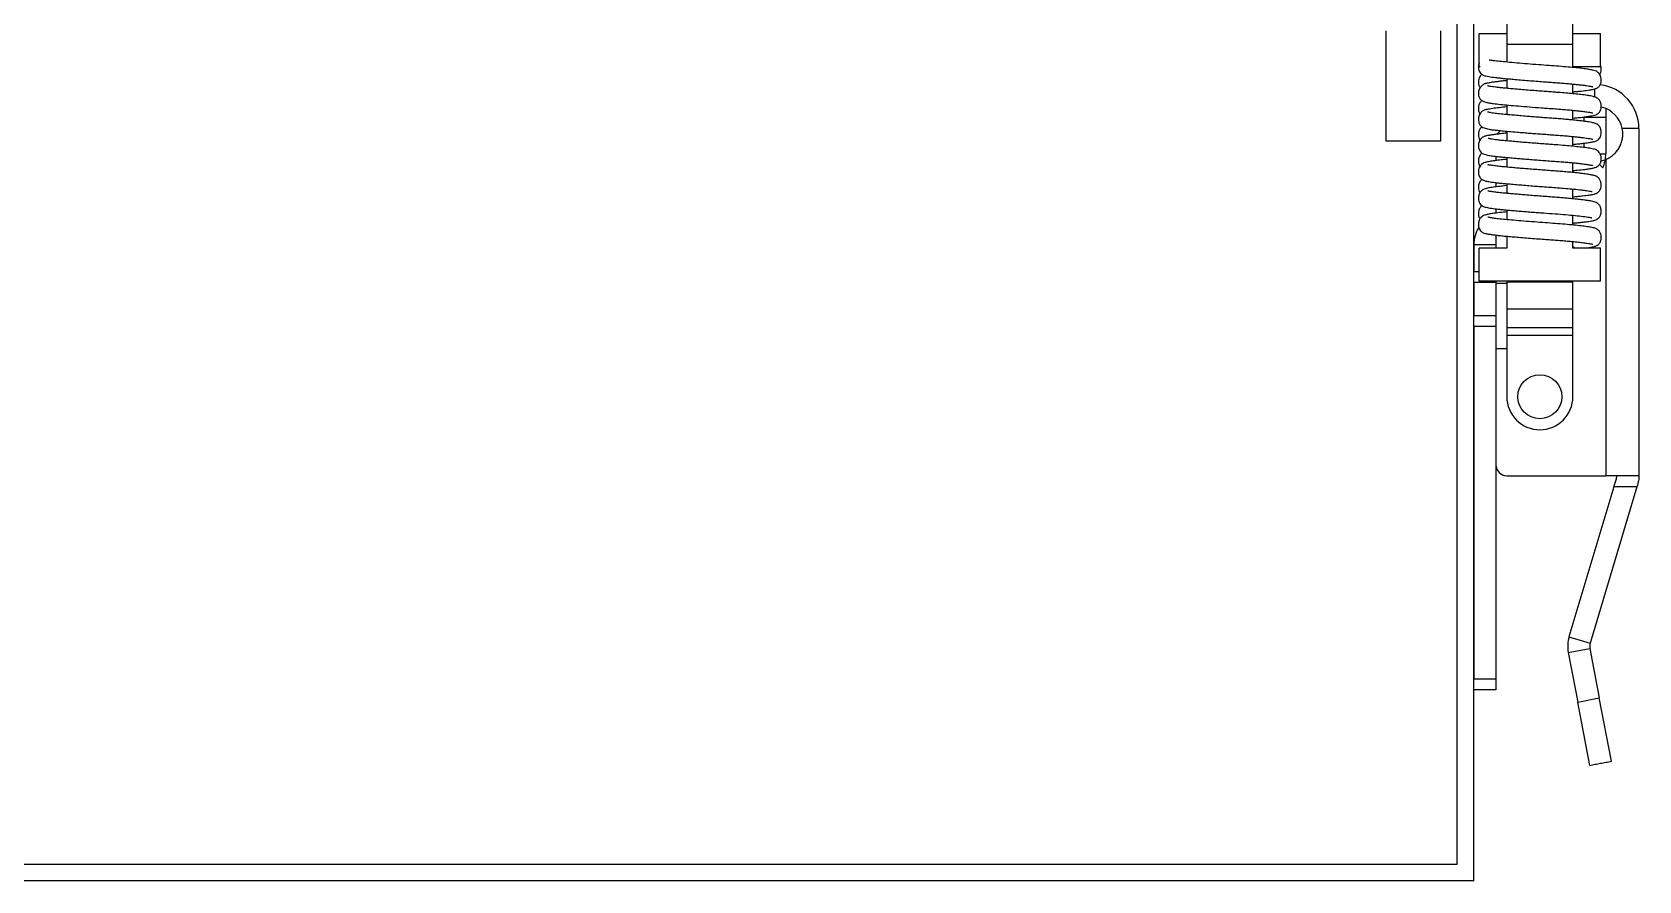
# Model space of a CAD drawing. Extents: x -3080 to 28500, y -1326 to 31609.
# Drawn here: x 6615.51 to 6630.11, y 26354.29 to 26362 of the extents above; entities that cross this region are included whole.
import ezdxf

# ---------------------------------------------------------------- set-up
doc = ezdxf.new("R2010")
doc.units = 0
doc.header["$LTSCALE"] = 100
doc.layers.add('0-xref', color=8, linetype='Continuous')
doc.layers.add('188K-SM-07-F10-MECH-CR PIPE-Y2257103$0$AP7P1-SM-08-FNN-120-A(4)-SMP$0$15P6-SM-08-FNN-320-A(10)-UIS-TCM$0$15P6-SM-08-FNN-00-(@10)170308-MIC$0$0-CDS', color=140, linetype='Continuous')

# ---------------------------------------------------------------- blocks, each defined once
blk = doc.blocks.new('188K-SM-07-F10-MECH-CR PIPE-Y2257103$0$CDS-CVD')
at = {"layer": '188K-SM-07-F10-MECH-CR PIPE-Y2257103$0$AP7P1-SM-08-FNN-120-A(4)-SMP$0$15P6-SM-08-FNN-320-A(10)-UIS-TCM$0$15P6-SM-08-FNN-00-(@10)170308-MIC$0$0-CDS', "ltscale": 0.1}
for p, q in [((6628.61, -72980.477), (6628.61, -72972.477)), ((6628.46, -72980.327), (6628.46, -72972.627)), ((6628.91, -72972.527), (6628.91, -72972.877)), ((6629.51, -72972.877), (6629.51, -72972.527)), ((6627.81, -72972.752), (6627.81, -72973.752)), ((6628.31, -72973.752), (6628.31, -72972.752)), ((6628.66, -72973.077), (6628.66, -72972.777)), ((6628.66, -72972.777), (6628.91, -72972.777)), ((6629.51, -72972.777), (6629.76, -72972.777)), ((6629.76, -72973.077), (6629.76, -72972.777)), ((6629.51, -72972.877), (6628.91, -72972.877)), ((6628.91, -72972.877), (6628.91, -72973.037)), ((6629.51, -72973.086), (6629.51, -72972.877)), ((6628.66, -72973.077), (6628.668, -72973.077)), ((6629.51, -72973.077), (6629.76, -72973.077)), ((6628.91, -72973.187), (6628.91, -72973.275)), ((6629.51, -72973.324), (6629.51, -72973.236)), ((6629.71, -72973.354), (6629.71, -72973.279)), ((6628.91, -72973.426), (6628.91, -72973.514)), ((6629.51, -72973.563), (6629.51, -72973.474)), ((6629.61, -72973.54), (6629.61, -72973.574)), ((6629.81, -72973.54), (6629.61, -72973.54)), ((6629.81, -72973.459), (6629.81, -72973.54)), ((6629.81, -72973.54), (6629.81, -72973.87)), ((6628.91, -72973.665), (6628.91, -72973.753)), ((6630.11, -72973.64), (6629.959, -72973.64)), ((6630.11, -72973.64), (6630.11, -72976.796)), ((6627.81, -72973.752), (6628.31, -72973.752)), ((6629.51, -72973.801), (6629.51, -72973.713)), ((6629.61, -72973.774), (6629.61, -72973.813)), ((6628.81, -72973.893), (6628.81, -72973.932)), ((6628.91, -72973.903), (6628.91, -72973.991)), ((6629.51, -72974.04), (6629.51, -72973.951)), ((6629.752, -72973.967), (6629.782, -72973.996)), ((6629.756, -72973.87), (6629.81, -72973.87)), ((6629.767, -72973.934), (6629.77, -72973.934)), ((6629.77, -72973.934), (6629.81, -72973.921)), ((6629.81, -72973.921), (6629.81, -72976.796)), ((6628.81, -72974.132), (6628.81, -72974.17)), ((6628.91, -72974.142), (6628.91, -72974.23)), ((6629.51, -72974.279), (6629.51, -72974.19)), ((6628.81, -72974.407), (6628.805, -72974.41)), ((6628.81, -72974.37), (6628.81, -72974.409)), ((6628.91, -72974.38), (6628.91, -72974.468)), ((6629.51, -72974.517), (6629.51, -72974.429)), ((6628.81, -72974.697), (6628.61, -72974.697)), ((6628.61, -72974.697), (6628.61, -72974.94)), ((6628.81, -72974.609), (6628.81, -72974.727)), ((6628.91, -72974.619), (6628.91, -72974.727)), ((6629.51, -72974.727), (6629.51, -72974.667)), ((6628.66, -72975.027), (6628.66, -72974.727)), ((6628.91, -72974.727), (6628.66, -72974.727)), ((6629.513, -72974.717), (6629.51, -72974.714)), ((6629.76, -72974.727), (6629.51, -72974.727)), ((6629.529, -72974.727), (6629.513, -72974.717)), ((6629.76, -72975.027), (6629.76, -72974.727)), ((6628.61, -72974.94), (6628.66, -72974.94)), ((6628.61, -72975.04), (6628.61, -72974.94)), ((6628.81, -72975.04), (6628.61, -72975.04)), ((6628.61, -72975.04), (6628.61, -72975.34)), ((6629.76, -72975.027), (6628.66, -72975.027)), ((6628.81, -72975.027), (6628.81, -72975.04)), ((6628.81, -72975.04), (6628.81, -72975.34)), ((6628.81, -72975.047), (6628.91, -72975.047)), ((6628.91, -72975.027), (6628.91, -72975.032)), ((6628.91, -72975.032), (6629.51, -72975.032)), ((6628.91, -72975.032), (6628.91, -72975.279)), ((6629.51, -72975.032), (6629.51, -72975.027)), ((6629.51, -72975.279), (6629.51, -72975.032)), ((6628.91, -72975.279), (6629.51, -72975.279)), ((6628.91, -72975.279), (6628.91, -72975.448)), ((6629.51, -72975.448), (6629.51, -72975.279)), ((6628.61, -72975.34), (6628.81, -72975.34)), ((6628.61, -72975.44), (6628.61, -72975.34)), ((6628.81, -72975.44), (6628.61, -72975.44)), ((6628.61, -72975.44), (6628.61, -72978.64)), ((6628.81, -72975.34), (6628.81, -72975.44)), ((6628.81, -72975.44), (6628.81, -72975.64)), ((6628.91, -72975.448), (6629.51, -72975.448)), ((6628.91, -72975.448), (6628.91, -72975.518)), ((6628.91, -72975.518), (6629.51, -72975.518)), ((6628.91, -72975.518), (6628.91, -72976.077)), ((6629.51, -72975.518), (6629.51, -72975.448)), ((6629.51, -72976.077), (6629.51, -72975.518)), ((6628.81, -72975.64), (6628.91, -72975.64)), ((6628.81, -72975.64), (6628.81, -72976.696)), ((6628.81, -72976.696), (6628.81, -72978.64)), ((6628.91, -72976.796), (6629.81, -72976.796)), ((6629.884, -72976.896), (6629.475, -72978.259)), ((6630.093, -72976.896), (6629.667, -72978.317)), ((6630.11, -72976.796), (6629.81, -72976.796)), ((6629.884, -72976.896), (6629.906, -72976.825)), ((6630.093, -72976.896), (6629.884, -72976.896)), ((6630.097, -72976.882), (6630.093, -72976.896)), ((6629.475, -72978.259), (6629.667, -72978.317)), ((6629.468, -72978.401), (6629.665, -72978.364)), ((6629.468, -72978.401), (6629.554, -72978.853)), ((6629.665, -72978.364), (6629.75, -72978.815)), ((6628.61, -72978.64), (6628.81, -72978.64)), ((6628.61, -72978.74), (6628.61, -72978.64)), ((6628.81, -72978.64), (6628.81, -72978.74)), ((6628.81, -72978.74), (6628.61, -72978.74)), ((6629.554, -72978.853), (6629.75, -72978.815)), ((6629.663, -72979.427), (6629.554, -72978.853)), ((6629.86, -72979.39), (6629.75, -72978.815)), ((6628.46, -72980.327), (6604.76, -72980.327)), ((6628.61, -72980.477), (6604.76, -72980.477))]:
    blk.add_line(p, q, dxfattribs=at)
blk.add_circle((6629.21, -72976.077), 0.2, dxfattribs=at)
for centre, radius, start, end in [((6629.71, -72973.64), 0.4, 0, 83.3668), ((6629.714, -72973.69), 0.25, 11.537, 77.5737), ((6628.91, -72973.74), 0.1, 124.7083, 150.2843), ((6629.51, -72973.87), 0.3, 335.1587, 0), ((6628.91, -72974.697), 0.3, 148.3791, 180), ((6629.21, -72976.077), 0.3, 180, 0), ((6628.91, -72976.696), 0.1, 180, 270), ((6629.763, -72978.345), 0.3, 163.3008, 190.7843), ((6629.763, -72978.345), 0.1, 163.3008, 190.7843)]:
    blk.add_arc(centre, radius, start, end, dxfattribs=at)
for points, knots in [([(6628.66, -72973.044), (6628.658, -72973.047), (6628.654, -72973.056), (6628.652, -72973.071), (6628.651, -72973.088), (6628.655, -72973.11), (6628.664, -72973.129), (6628.674, -72973.141), (6628.683, -72973.148), (6628.69, -72973.153), (6628.702, -72973.158), (6628.719, -72973.163), (6628.751, -72973.17), (6628.794, -72973.176), (6628.845, -72973.181), (6628.89, -72973.186), (6628.943, -72973.19), (6629.003, -72973.196), (6629.07, -72973.201), (6629.14, -72973.207), (6629.209, -72973.212), (6629.271, -72973.217), (6629.327, -72973.221), (6629.381, -72973.225), (6629.433, -72973.229), (6629.481, -72973.233), (6629.522, -72973.237), (6629.561, -72973.241), (6629.6, -72973.245), (6629.634, -72973.25), (6629.66, -72973.254), (6629.677, -72973.257), (6629.686, -72973.259), (6629.691, -72973.261), (6629.69, -72973.26), (6629.69, -72973.26)], [0, 0, 0, 0, 0.007971, 0.020461, 0.031883, 0.050886, 0.067474, 0.081264, 0.091287, 0.104327, 0.129534, 0.163564, 0.204744, 0.272031, 0.307549, 0.344745, 0.384757, 0.427466, 0.472621, 0.518684, 0.561608, 0.600866, 0.636359, 0.668439, 0.70761, 0.742301, 0.772149, 0.803375, 0.840052, 0.881864, 0.915932, 0.94667, 0.97238, 0.993303, 1, 1, 1, 1]), ([(6629.51, -72973.307), (6629.522, -72973.306), (6629.549, -72973.303), (6629.597, -72973.299), (6629.649, -72973.292), (6629.692, -72973.285), (6629.717, -72973.278), (6629.731, -72973.272), (6629.741, -72973.265), (6629.75, -72973.256), (6629.758, -72973.243), (6629.764, -72973.23), (6629.767, -72973.217), (6629.769, -72973.202), (6629.768, -72973.185), (6629.762, -72973.164), (6629.753, -72973.146), (6629.742, -72973.133), (6629.729, -72973.123), (6629.712, -72973.114), (6629.688, -72973.109), (6629.651, -72973.102), (6629.6, -72973.095), (6629.54, -72973.088), (6629.467, -72973.082), (6629.385, -72973.075), (6629.293, -72973.068), (6629.196, -72973.061), (6629.097, -72973.053), (6629.002, -72973.045), (6628.916, -72973.037), (6628.843, -72973.031), (6628.796, -72973.025), (6628.769, -72973.021), (6628.751, -72973.017), (6628.75, -72973.019), (6628.75, -72973.02)], [0, 0, 0, 0, 0.0216332, 0.0493934, 0.1006611, 0.1456836, 0.1823953, 0.2080043, 0.2165915, 0.2261451, 0.2383992, 0.2450857, 0.2522103, 0.2612902, 0.272449, 0.2856435, 0.2970558, 0.3062877, 0.3147216, 0.342295, 0.3753876, 0.4198985, 0.461335, 0.5032892, 0.547476, 0.5930912, 0.639367, 0.6876992, 0.7375895, 0.7880403, 0.8379718, 0.886055, 0.9346656, 0.9592734, 0.983866, 1, 1, 1, 1]), ([(6629.754, -72973.15), (6629.754, -72973.15), (6629.758, -72973.145), (6629.765, -72973.129), (6629.769, -72973.108), (6629.768, -72973.091), (6629.766, -72973.076), (6629.762, -72973.067), (6629.76, -72973.064)], [0, 0, 0, 0, 0.007946, 0.251841, 0.531224, 0.699159, 0.88281, 1, 1, 1, 1]), ([(6628.684, -72973.148), (6628.682, -72973.15), (6628.677, -72973.153), (6628.667, -72973.166), (6628.657, -72973.184), (6628.652, -72973.205), (6628.651, -72973.222), (6628.653, -72973.237), (6628.656, -72973.25), (6628.661, -72973.261), (6628.665, -72973.267), (6628.667, -72973.27)], [0, 0, 0, 0, 0.0825871, 0.1946979, 0.3332862, 0.4935188, 0.6290301, 0.7392952, 0.8258143, 0.9070143, 1, 1, 1, 1]), ([(6628.91, -72973.205), (6628.906, -72973.205), (6628.888, -72973.207), (6628.858, -72973.21), (6628.821, -72973.215), (6628.786, -72973.219), (6628.76, -72973.223), (6628.741, -72973.227), (6628.729, -72973.229), (6628.72, -72973.231), (6628.714, -72973.233), (6628.705, -72973.236), (6628.693, -72973.243), (6628.68, -72973.254), (6628.667, -72973.268), (6628.658, -72973.285), (6628.653, -72973.301), (6628.651, -72973.319), (6628.653, -72973.339), (6628.658, -72973.355), (6628.666, -72973.371), (6628.674, -72973.38), (6628.684, -72973.387), (6628.698, -72973.395), (6628.718, -72973.401), (6628.749, -72973.408), (6628.792, -72973.414), (6628.851, -72973.421), (6628.927, -72973.428), (6629.016, -72973.435), (6629.118, -72973.444), (6629.208, -72973.451), (6629.281, -72973.456), (6629.339, -72973.46), (6629.399, -72973.465), (6629.457, -72973.469), (6629.507, -72973.474), (6629.55, -72973.478), (6629.589, -72973.483), (6629.623, -72973.487), (6629.651, -72973.491), (6629.671, -72973.495), (6629.683, -72973.497), (6629.69, -72973.499), (6629.69, -72973.499), (6629.691, -72973.499)], [0, 0, 0, 0, 0.0072519, 0.0316784, 0.0577556, 0.0853401, 0.1142307, 0.1320864, 0.1462018, 0.1567029, 0.1637464, 0.1679362, 0.1763124, 0.1879963, 0.2054631, 0.2236873, 0.2379458, 0.2477851, 0.2588742, 0.268606, 0.2776132, 0.288712, 0.3041372, 0.3238348, 0.356195, 0.3899492, 0.4227712, 0.4697777, 0.5159917, 0.5646161, 0.6160143, 0.6691209, 0.6959545, 0.7225655, 0.755855, 0.78722, 0.8162908, 0.8427605, 0.8686879, 0.8992298, 0.9251034, 0.9507578, 0.9722167, 0.9895984, 1, 1, 1, 1]), ([(6628.685, -72973.387), (6628.682, -72973.389), (6628.677, -72973.392), (6628.669, -72973.402), (6628.662, -72973.413), (6628.657, -72973.426), (6628.653, -72973.441), (6628.651, -72973.458), (6628.654, -72973.481), (6628.659, -72973.498), (6628.664, -72973.504), (6628.666, -72973.507)], [0, 0, 0, 0, 0.110343, 0.228033, 0.327806, 0.413574, 0.492037, 0.626711, 0.752059, 0.916508, 1, 1, 1, 1]), ([(6629.51, -72973.545), (6629.526, -72973.544), (6629.561, -72973.541), (6629.607, -72973.536), (6629.648, -72973.531), (6629.682, -72973.525), (6629.707, -72973.519), (6629.726, -72973.513), (6629.745, -72973.501), (6629.759, -72973.483), (6629.766, -72973.461), (6629.769, -72973.438), (6629.767, -72973.421), (6629.763, -72973.406), (6629.758, -72973.393), (6629.749, -72973.379), (6629.737, -72973.367), (6629.719, -72973.356), (6629.694, -72973.349), (6629.671, -72973.344), (6629.635, -72973.338), (6629.587, -72973.332), (6629.528, -72973.326), (6629.464, -72973.32), (6629.406, -72973.315), (6629.35, -72973.311), (6629.302, -72973.307), (6629.247, -72973.303), (6629.186, -72973.299), (6629.12, -72973.293), (6629.052, -72973.288), (6628.987, -72973.282), (6628.929, -72973.277), (6628.881, -72973.273), (6628.84, -72973.269), (6628.806, -72973.265), (6628.779, -72973.261), (6628.758, -72973.258), (6628.744, -72973.254), (6628.736, -72973.252), (6628.734, -72973.252), (6628.734, -72973.252)], [0, 0, 0, 0, 0.029191, 0.062613, 0.095741, 0.128308, 0.160011, 0.19021, 0.211289, 0.229815, 0.24391, 0.254654, 0.266198, 0.272923, 0.280274, 0.288826, 0.304605, 0.323984, 0.355062, 0.38448, 0.413999, 0.457699, 0.496905, 0.53102, 0.569465, 0.591422, 0.615515, 0.642355, 0.671919, 0.704092, 0.738633, 0.773586, 0.806297, 0.836541, 0.864758, 0.892001, 0.918048, 0.942669, 0.965683, 0.985359, 1, 1, 1, 1]), ([(6628.91, -72973.444), (6628.886, -72973.446), (6628.838, -72973.451), (6628.788, -72973.457), (6628.755, -72973.463), (6628.734, -72973.466), (6628.718, -72973.47), (6628.706, -72973.473), (6628.696, -72973.478), (6628.687, -72973.483), (6628.679, -72973.489), (6628.668, -72973.502), (6628.659, -72973.517), (6628.654, -72973.536), (6628.651, -72973.557), (6628.654, -72973.584), (6628.666, -72973.61), (6628.684, -72973.627), (6628.704, -72973.636), (6628.723, -72973.641), (6628.75, -72973.647), (6628.783, -72973.652), (6628.823, -72973.656), (6628.869, -72973.661), (6628.929, -72973.666), (6628.994, -72973.672), (6629.055, -72973.677), (6629.106, -72973.681), (6629.161, -72973.686), (6629.219, -72973.69), (6629.279, -72973.694), (6629.338, -72973.699), (6629.395, -72973.703), (6629.449, -72973.707), (6629.497, -72973.711), (6629.539, -72973.716), (6629.576, -72973.72), (6629.615, -72973.724), (6629.652, -72973.73), (6629.677, -72973.734), (6629.688, -72973.737), (6629.69, -72973.737), (6629.691, -72973.737)], [0, 0, 0, 0, 0.044042, 0.088749, 0.116132, 0.139299, 0.157797, 0.177421, 0.191257, 0.202397, 0.211037, 0.219612, 0.231124, 0.239091, 0.249856, 0.264391, 0.284126, 0.307714, 0.33396, 0.361796, 0.388681, 0.421703, 0.451447, 0.478009, 0.516409, 0.560563, 0.584917, 0.610656, 0.637639, 0.665682, 0.694563, 0.724022, 0.753443, 0.782067, 0.809619, 0.835868, 0.860629, 0.883772, 0.924852, 0.962054, 0.981198, 1, 1, 1, 1]), ([(6629.51, -72973.784), (6629.511, -72973.784), (6629.53, -72973.782), (6629.562, -72973.779), (6629.605, -72973.775), (6629.646, -72973.769), (6629.681, -72973.764), (6629.707, -72973.758), (6629.723, -72973.752), (6629.733, -72973.747), (6629.739, -72973.743), (6629.748, -72973.735), (6629.758, -72973.722), (6629.767, -72973.7), (6629.769, -72973.679), (6629.767, -72973.661), (6629.763, -72973.642), (6629.755, -72973.625), (6629.745, -72973.613), (6629.74, -72973.608), (6629.734, -72973.603), (6629.727, -72973.599), (6629.717, -72973.594), (6629.706, -72973.591), (6629.69, -72973.587), (6629.67, -72973.583), (6629.643, -72973.578), (6629.609, -72973.574), (6629.567, -72973.569), (6629.52, -72973.564), (6629.469, -72973.559), (6629.419, -72973.555), (6629.364, -72973.55), (6629.306, -72973.546), (6629.247, -72973.542), (6629.189, -72973.537), (6629.132, -72973.533), (6629.073, -72973.528), (6629.013, -72973.523), (6628.955, -72973.518), (6628.898, -72973.513), (6628.84, -72973.508), (6628.787, -72973.501), (6628.755, -72973.495), (6628.74, -72973.492), (6628.735, -72973.49), (6628.735, -72973.491), (6628.735, -72973.491)], [0, 0, 0, 0, 0.002357, 0.03238, 0.061206, 0.089794, 0.127203, 0.161495, 0.18762, 0.201562, 0.21064, 0.2183, 0.229215, 0.242008, 0.257046, 0.266222, 0.275238, 0.289468, 0.294445, 0.298131, 0.301633, 0.312687, 0.32935, 0.34535, 0.360888, 0.387611, 0.414062, 0.441604, 0.472062, 0.505205, 0.531616, 0.559123, 0.587475, 0.616367, 0.645088, 0.673322, 0.700836, 0.727425, 0.761139, 0.792621, 0.821693, 0.862133, 0.905864, 0.953452, 0.976527, 0.99456, 1, 1, 1, 1]), ([(6628.684, -72973.625), (6628.684, -72973.625), (6628.683, -72973.626), (6628.68, -72973.628), (6628.675, -72973.633), (6628.665, -72973.645), (6628.657, -72973.662), (6628.653, -72973.681), (6628.651, -72973.699), (6628.653, -72973.72), (6628.66, -72973.739), (6628.665, -72973.745), (6628.667, -72973.747)], [0, 0, 0, 0, 0.005692, 0.051211, 0.099117, 0.163819, 0.348772, 0.46596, 0.585236, 0.780698, 0.946982, 1, 1, 1, 1]), ([(6628.91, -72973.682), (6628.907, -72973.682), (6628.891, -72973.684), (6628.864, -72973.687), (6628.829, -72973.691), (6628.795, -72973.695), (6628.762, -72973.7), (6628.737, -72973.704), (6628.718, -72973.708), (6628.704, -72973.713), (6628.695, -72973.717), (6628.682, -72973.726), (6628.667, -72973.741), (6628.656, -72973.763), (6628.652, -72973.786), (6628.651, -72973.804), (6628.655, -72973.822), (6628.662, -72973.841), (6628.675, -72973.858), (6628.695, -72973.871), (6628.718, -72973.878), (6628.747, -72973.885), (6628.789, -72973.891), (6628.836, -72973.896), (6628.88, -72973.9), (6628.922, -72973.904), (6628.969, -72973.908), (6629.019, -72973.913), (6629.07, -72973.917), (6629.126, -72973.921), (6629.186, -72973.926), (6629.25, -72973.931), (6629.313, -72973.936), (6629.373, -72973.94), (6629.427, -72973.944), (6629.477, -72973.948), (6629.52, -72973.952), (6629.558, -72973.956), (6629.59, -72973.96), (6629.616, -72973.963), (6629.639, -72973.966), (6629.658, -72973.969), (6629.675, -72973.972), (6629.684, -72973.974), (6629.689, -72973.975), (6629.689, -72973.975), (6629.689, -72973.975)], [0, 0, 0, 0, 0.00538, 0.028648, 0.051662, 0.077986, 0.107438, 0.139017, 0.160392, 0.179447, 0.196747, 0.204884, 0.213849, 0.235115, 0.245611, 0.255449, 0.265909, 0.275856, 0.294038, 0.321766, 0.352362, 0.383639, 0.426479, 0.464234, 0.487227, 0.512789, 0.541964, 0.566205, 0.592394, 0.620404, 0.650046, 0.68106, 0.712813, 0.742691, 0.77137, 0.798859, 0.824913, 0.849336, 0.871988, 0.892777, 0.911835, 0.93263, 0.956331, 0.982628, 0.996439, 1, 1, 1, 1]), ([(6629.81, -72973.921), (6629.822, -72973.915), (6629.846, -72973.904), (6629.877, -72973.881), (6629.905, -72973.853), (6629.928, -72973.822), (6629.947, -72973.785), (6629.959, -72973.744), (6629.965, -72973.702), (6629.964, -72973.667), (6629.96, -72973.647), (6629.959, -72973.64)], [0, 0, 0, 0, 0.1114966, 0.2267332, 0.3380878, 0.4521097, 0.5746099, 0.700828, 0.8190672, 0.9418079, 1, 1, 1, 1]), ([(6629.51, -72974.022), (6629.524, -72974.021), (6629.565, -72974.017), (6629.614, -72974.012), (6629.661, -72974.006), (6629.695, -72973.999), (6629.718, -72973.993), (6629.739, -72973.982), (6629.755, -72973.965), (6629.765, -72973.945), (6629.768, -72973.925), (6629.769, -72973.903), (6629.764, -72973.883), (6629.754, -72973.864), (6629.741, -72973.848), (6629.721, -72973.833), (6629.705, -72973.829), (6629.686, -72973.824), (6629.663, -72973.82), (6629.628, -72973.815), (6629.579, -72973.809), (6629.513, -72973.802), (6629.438, -72973.795), (6629.366, -72973.789), (6629.3, -72973.784), (6629.245, -72973.78), (6629.186, -72973.776), (6629.123, -72973.771), (6629.059, -72973.766), (6628.997, -72973.76), (6628.942, -72973.755), (6628.89, -72973.751), (6628.844, -72973.747), (6628.806, -72973.742), (6628.779, -72973.738), (6628.761, -72973.735), (6628.748, -72973.732), (6628.74, -72973.73), (6628.739, -72973.731), (6628.739, -72973.731)], [0, 0, 0, 0, 0.025343, 0.072169, 0.105663, 0.140854, 0.176507, 0.20126, 0.223408, 0.24307, 0.251628, 0.259375, 0.280208, 0.293349, 0.305052, 0.321618, 0.341572, 0.368099, 0.394078, 0.420263, 0.465505, 0.507099, 0.548947, 0.595292, 0.6204, 0.647561, 0.676712, 0.707716, 0.740352, 0.77399, 0.805511, 0.834134, 0.868093, 0.89887, 0.926244, 0.944328, 0.960776, 0.9799, 1, 1, 1, 1]), ([(6628.686, -72973.864), (6628.683, -72973.866), (6628.676, -72973.871), (6628.666, -72973.884), (6628.656, -72973.903), (6628.651, -72973.923), (6628.652, -72973.945), (6628.655, -72973.964), (6628.661, -72973.978), (6628.666, -72973.984), (6628.666, -72973.984)], [0, 0, 0, 0, 0.0791483, 0.2080299, 0.352743, 0.5821739, 0.6674839, 0.7617272, 0.9782545, 1, 1, 1, 1]), ([(6628.91, -72973.921), (6628.892, -72973.922), (6628.852, -72973.926), (6628.801, -72973.933), (6628.752, -72973.94), (6628.723, -72973.946), (6628.703, -72973.952), (6628.69, -72973.958), (6628.681, -72973.965), (6628.671, -72973.975), (6628.66, -72973.992), (6628.653, -72974.013), (6628.651, -72974.032), (6628.652, -72974.048), (6628.655, -72974.061), (6628.66, -72974.076), (6628.668, -72974.089), (6628.679, -72974.1), (6628.688, -72974.106), (6628.698, -72974.111), (6628.716, -72974.117), (6628.746, -72974.123), (6628.789, -72974.13), (6628.835, -72974.135), (6628.876, -72974.139), (6628.926, -72974.143), (6628.983, -72974.148), (6629.046, -72974.153), (6629.11, -72974.159), (6629.173, -72974.164), (6629.238, -72974.169), (6629.304, -72974.173), (6629.368, -72974.178), (6629.435, -72974.183), (6629.505, -72974.189), (6629.564, -72974.195), (6629.607, -72974.201), (6629.637, -72974.205), (6629.66, -72974.208), (6629.677, -72974.211), (6629.684, -72974.213), (6629.688, -72974.213), (6629.687, -72974.213), (6629.687, -72974.213)], [0, 0, 0, 0, 0.032282, 0.07315, 0.115469, 0.160572, 0.181096, 0.199233, 0.207719, 0.216352, 0.226863, 0.239545, 0.251698, 0.261259, 0.268851, 0.275533, 0.287968, 0.297851, 0.30955, 0.326172, 0.347841, 0.388677, 0.436604, 0.462775, 0.49037, 0.520424, 0.553023, 0.586885, 0.619439, 0.650344, 0.679404, 0.715061, 0.747244, 0.777351, 0.820208, 0.867192, 0.892434, 0.918638, 0.945248, 0.968111, 0.986279, 0.999986, 1, 1, 1, 1]), ([(6629.51, -72974.261), (6629.512, -72974.261), (6629.531, -72974.259), (6629.561, -72974.256), (6629.61, -72974.251), (6629.655, -72974.246), (6629.691, -72974.239), (6629.714, -72974.233), (6629.729, -72974.227), (6629.738, -72974.221), (6629.748, -72974.213), (6629.757, -72974.201), (6629.766, -72974.181), (6629.769, -72974.154), (6629.766, -72974.128), (6629.756, -72974.104), (6629.746, -72974.092), (6629.74, -72974.086), (6629.736, -72974.082), (6629.731, -72974.078), (6629.724, -72974.074), (6629.713, -72974.07), (6629.695, -72974.065), (6629.67, -72974.06), (6629.639, -72974.055), (6629.611, -72974.051), (6629.58, -72974.047), (6629.542, -72974.043), (6629.491, -72974.038), (6629.436, -72974.033), (6629.38, -72974.029), (6629.324, -72974.025), (6629.263, -72974.02), (6629.199, -72974.015), (6629.136, -72974.01), (6629.077, -72974.006), (6629.023, -72974.001), (6628.971, -72973.997), (6628.922, -72973.992), (6628.878, -72973.988), (6628.836, -72973.984), (6628.795, -72973.979), (6628.764, -72973.974), (6628.747, -72973.971), (6628.738, -72973.968), (6628.739, -72973.969), (6628.739, -72973.97)], [0, 0, 0, 0, 0.004352, 0.032602, 0.058409, 0.104775, 0.143033, 0.173563, 0.197096, 0.213435, 0.220501, 0.230945, 0.243638, 0.258466, 0.276849, 0.292077, 0.297527, 0.30165, 0.305726, 0.312325, 0.325357, 0.34308, 0.365269, 0.397979, 0.425533, 0.44767, 0.466947, 0.495353, 0.526774, 0.560851, 0.587861, 0.615999, 0.646406, 0.678671, 0.709946, 0.739621, 0.767466, 0.793327, 0.824572, 0.852096, 0.876371, 0.91319, 0.953201, 0.974256, 0.994691, 1, 1, 1, 1]), ([(6628.684, -72974.102), (6628.683, -72974.103), (6628.682, -72974.103), (6628.68, -72974.106), (6628.674, -72974.112), (6628.664, -72974.124), (6628.656, -72974.142), (6628.652, -72974.162), (6628.651, -72974.179), (6628.654, -72974.2), (6628.661, -72974.217), (6628.665, -72974.222), (6628.666, -72974.223)], [0, 0, 0, 0, 0.009398, 0.062149, 0.115528, 0.18607, 0.383172, 0.505597, 0.621974, 0.813909, 0.978208, 1, 1, 1, 1]), ([(6628.91, -72974.159), (6628.909, -72974.159), (6628.885, -72974.162), (6628.843, -72974.166), (6628.786, -72974.173), (6628.748, -72974.179), (6628.724, -72974.184), (6628.707, -72974.189), (6628.692, -72974.196), (6628.682, -72974.203), (6628.673, -72974.212), (6628.663, -72974.225), (6628.654, -72974.247), (6628.651, -72974.269), (6628.653, -72974.292), (6628.66, -72974.314), (6628.672, -72974.333), (6628.689, -72974.345), (6628.706, -72974.352), (6628.728, -72974.358), (6628.768, -72974.365), (6628.822, -72974.372), (6628.873, -72974.377), (6628.917, -72974.381), (6628.966, -72974.385), (6629.02, -72974.39), (6629.075, -72974.394), (6629.132, -72974.399), (6629.189, -72974.403), (6629.262, -72974.409), (6629.349, -72974.415), (6629.446, -72974.422), (6629.533, -72974.431), (6629.606, -72974.439), (6629.651, -72974.445), (6629.674, -72974.449), (6629.682, -72974.451), (6629.682, -72974.451), (6629.683, -72974.451)], [0, 0, 0, 0, 0.002073, 0.041865, 0.086842, 0.13285, 0.155809, 0.179722, 0.192954, 0.20634, 0.217711, 0.227311, 0.242635, 0.255221, 0.266172, 0.279976, 0.298552, 0.320173, 0.343366, 0.367672, 0.418021, 0.469743, 0.496015, 0.523502, 0.552254, 0.581633, 0.610861, 0.639743, 0.668097, 0.69576, 0.748413, 0.799687, 0.851631, 0.904368, 0.956803, 0.980501, 0.996005, 1, 1, 1, 1]), ([(6629.51, -72974.5), (6629.514, -72974.499), (6629.533, -72974.498), (6629.561, -72974.495), (6629.597, -72974.491), (6629.629, -72974.488), (6629.656, -72974.484), (6629.678, -72974.48), (6629.699, -72974.476), (6629.721, -72974.469), (6629.735, -72974.462), (6629.747, -72974.452), (6629.755, -72974.442), (6629.762, -72974.428), (6629.768, -72974.408), (6629.769, -72974.389), (6629.766, -72974.371), (6629.761, -72974.355), (6629.754, -72974.34), (6629.747, -72974.332), (6629.743, -72974.327), (6629.74, -72974.325), (6629.738, -72974.324), (6629.737, -72974.322), (6629.735, -72974.321), (6629.732, -72974.319), (6629.731, -72974.318), (6629.727, -72974.315), (6629.72, -72974.311), (6629.705, -72974.306), (6629.68, -72974.3), (6629.65, -72974.295), (6629.619, -72974.291), (6629.587, -72974.287), (6629.552, -72974.283), (6629.512, -72974.279), (6629.469, -72974.275), (6629.424, -72974.271), (6629.374, -72974.267), (6629.319, -72974.263), (6629.257, -72974.258), (6629.191, -72974.253), (6629.125, -72974.248), (6629.063, -72974.243), (6629.007, -72974.238), (6628.958, -72974.234), (6628.915, -72974.23), (6628.868, -72974.226), (6628.82, -72974.221), (6628.774, -72974.215), (6628.751, -72974.211), (6628.737, -72974.206), (6628.737, -72974.207), (6628.737, -72974.207)], [0, 0, 0, 0, 0.007579, 0.032258, 0.054598, 0.081635, 0.105201, 0.12665, 0.14679, 0.171227, 0.199292, 0.212165, 0.223278, 0.232545, 0.244663, 0.256417, 0.265238, 0.27377, 0.281337, 0.288137, 0.290892, 0.291998, 0.293002, 0.294002, 0.295102, 0.2979, 0.305851, 0.314891, 0.329988, 0.359386, 0.391395, 0.420717, 0.446626, 0.469042, 0.492634, 0.519847, 0.542488, 0.566856, 0.592732, 0.620089, 0.650035, 0.682562, 0.714899, 0.745689, 0.774671, 0.801671, 0.826589, 0.849391, 0.89008, 0.927996, 0.969283, 0.991113, 1, 1, 1, 1]), ([(6628.685, -72974.341), (6628.685, -72974.341), (6628.684, -72974.342), (6628.683, -72974.342), (6628.682, -72974.344), (6628.68, -72974.345), (6628.677, -72974.347), (6628.673, -72974.352), (6628.666, -72974.36), (6628.659, -72974.375), (6628.654, -72974.391), (6628.651, -72974.411), (6628.652, -72974.43), (6628.659, -72974.449), (6628.663, -72974.458), (6628.666, -72974.462), (6628.666, -72974.462)], [0, 0, 0, 0, 0.010562, 0.025357, 0.038805, 0.052303, 0.067168, 0.104206, 0.195626, 0.297364, 0.412081, 0.530674, 0.742415, 0.8515, 0.97609, 1, 1, 1, 1]), ([(6628.91, -72974.398), (6628.9, -72974.399), (6628.864, -72974.402), (6628.813, -72974.408), (6628.764, -72974.415), (6628.734, -72974.421), (6628.712, -72974.426), (6628.699, -72974.43), (6628.69, -72974.436), (6628.684, -72974.44), (6628.678, -72974.445), (6628.669, -72974.455), (6628.657, -72974.476), (6628.651, -72974.504), (6628.652, -72974.529), (6628.66, -72974.553), (6628.67, -72974.568), (6628.679, -72974.577), (6628.687, -72974.583), (6628.698, -72974.588), (6628.716, -72974.594), (6628.741, -72974.599), (6628.774, -72974.604), (6628.811, -72974.609), (6628.853, -72974.614), (6628.902, -72974.618), (6628.958, -72974.623), (6629.021, -72974.629), (6629.089, -72974.634), (6629.161, -72974.64), (6629.23, -72974.645), (6629.294, -72974.65), (6629.351, -72974.654), (6629.407, -72974.658), (6629.46, -72974.662), (6629.509, -72974.667), (6629.554, -72974.672), (6629.599, -72974.677), (6629.636, -72974.682), (6629.663, -72974.686), (6629.679, -72974.689), (6629.69, -72974.692), (6629.691, -72974.692), (6629.692, -72974.692)], [0, 0, 0, 0, 0.01759, 0.065005, 0.1057631, 0.1430056, 0.1649563, 0.1866112, 0.1992239, 0.2075776, 0.210924, 0.2151868, 0.2280447, 0.2460191, 0.262153, 0.2754107, 0.2870045, 0.295447, 0.3037268, 0.3224593, 0.3500047, 0.3855352, 0.4139411, 0.4428067, 0.4719136, 0.5021191, 0.5340102, 0.5674252, 0.6021249, 0.6376942, 0.6715066, 0.7024042, 0.7303279, 0.7561349, 0.7878503, 0.8160494, 0.8404003, 0.8739503, 0.9104819, 0.9362448, 0.959672, 0.9790631, 1, 1, 1, 1]), ([(6629.622, -72974.727), (6629.634, -72974.725), (6629.659, -72974.722), (6629.691, -72974.716), (6629.716, -72974.709), (6629.731, -72974.703), (6629.74, -72974.697), (6629.749, -72974.689), (6629.761, -72974.672), (6629.77, -72974.639), (6629.768, -72974.612), (6629.759, -72974.587), (6629.749, -72974.572), (6629.743, -72974.565), (6629.737, -72974.56), (6629.732, -72974.556), (6629.723, -72974.551), (6629.712, -72974.546), (6629.695, -72974.542), (6629.675, -72974.538), (6629.645, -72974.533), (6629.602, -72974.527), (6629.536, -72974.52), (6629.459, -72974.512), (6629.373, -72974.505), (6629.28, -72974.499), (6629.184, -72974.491), (6629.086, -72974.484), (6628.994, -72974.476), (6628.913, -72974.469), (6628.848, -72974.463), (6628.797, -72974.457), (6628.766, -72974.452), (6628.748, -72974.448), (6628.739, -72974.446), (6628.738, -72974.446), (6628.738, -72974.446)], [0, 0, 0, 0, 0.033749, 0.065959, 0.105376, 0.13345, 0.143203, 0.152503, 0.17219, 0.191617, 0.211755, 0.22949, 0.236105, 0.241172, 0.245119, 0.253013, 0.264832, 0.286662, 0.312074, 0.336755, 0.360678, 0.407887, 0.456841, 0.506807, 0.556686, 0.606045, 0.657299, 0.709687, 0.762176, 0.812889, 0.859395, 0.904191, 0.94734, 0.968069, 0.987715, 1, 1, 1, 1]), ([(6629.906, -72976.825), (6629.907, -72976.818), (6629.91, -72976.805), (6629.91, -72976.797), (6629.91, -72976.796), (6629.91, -72976.796)], [0, 0, 0, 0, 0.406198, 0.8110411, 1, 1, 1, 1]), ([(6630.11, -72976.796), (6630.11, -72976.797), (6630.11, -72976.799), (6630.11, -72976.816), (6630.107, -72976.841), (6630.102, -72976.865), (6630.098, -72976.879), (6630.097, -72976.882)], [0, 0, 0, 0, 0.23339, 0.466809, 0.699076, 0.926982, 1, 1, 1, 1])]:
    blk.add_open_spline(points, degree=3, knots=knots, dxfattribs=at)
blk.add_open_spline([(6629.663, -72979.427), (6629.86, -72979.39)], degree=1, dxfattribs=at)
blk = doc.blocks.new('188K-SM-07-F10-MECH-CR PIPE-Y2257103')
blk.add_blockref('188K-SM-07-F10-MECH-CR PIPE-Y2257103$0$CDS-CVD', (0, 99334.763))

msp = doc.modelspace()

# ---------------------------------------------------------------- block references
at = {"layer": '0-xref'}
msp.add_blockref('188K-SM-07-F10-MECH-CR PIPE-Y2257103', (0, 0), dxfattribs=at)

doc.saveas('drawing.dxf')
